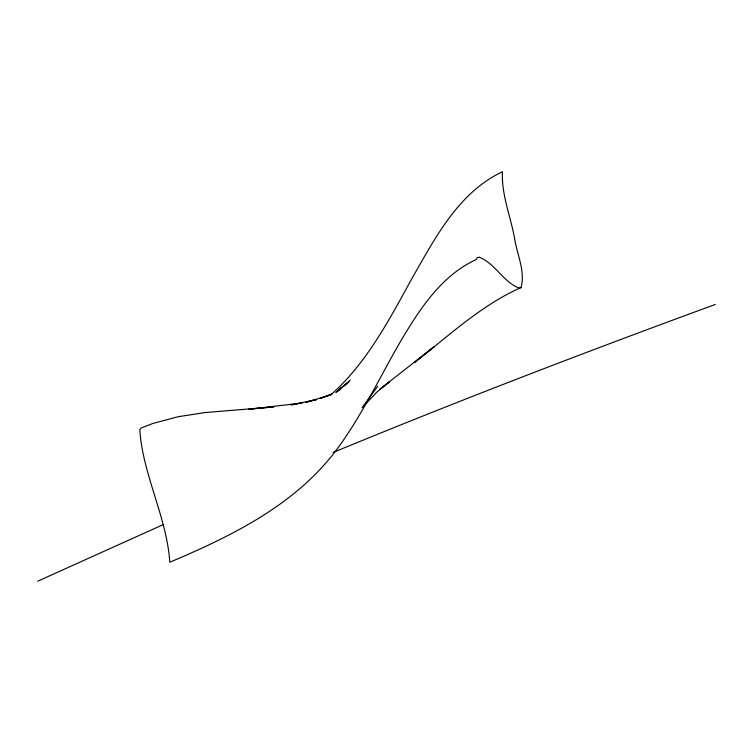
<?xml version="1.0" encoding="UTF-8"?>
<svg xmlns="http://www.w3.org/2000/svg" width="753" height="753" viewBox="0 0 753 753"><rect width="100%" height="100%" fill="white"/><g stroke="black" fill="none" stroke-linecap="round" stroke-linejoin="round"><path stroke-width="1.13" d="M377.771 386.176L361.967 407.834L376.895 392.097L389.31 381.969L379.747 389.32L434.142 346.662L414.489 362.466C448.722 335.951 480.903 305.351 520.963 287.58C525.679 271.504 516.803 254.1 514.525 237.967C510.449 216.055 501.366 194.302 502.411 171.769C458.229 192.599 434.867 238.532 411.684 278.958C388.981 320.185 366.645 363.134 330.896 394.788M337.4 391.438L341.646 387.654L335.772 392.661M336.742 391.842L350.173 380.18M340.177 388.915L348.921 381.903L338.634 389.998M37.65 581.231L163.119 524.653M333.165 452.412C459.49 400.389 587.058 351.397 715.35 304.438M332.167 393.781L320.27 398.431L330.623 394.873L305.953 402.318L316.693 399.589L291.016 404.869L302.169 403.006L248.791 409.246L273.8 406.921L205.07 412.559L178.357 416.682L152.887 423.459L140.98 428.052L139.785 429.803C142.806 475.077 166.78 516.944 169.802 562.218C233.148 535.458 298.367 503.418 339.387 445.889C363.473 412.522 380.839 375.041 401.565 339.641C420.249 308.325 441.795 275.382 476.075 259.616L477.27 257.658L479.134 257.131C495.135 263.334 503.098 281.904 519.09 288.107L520.963 287.58"/></g></svg>
